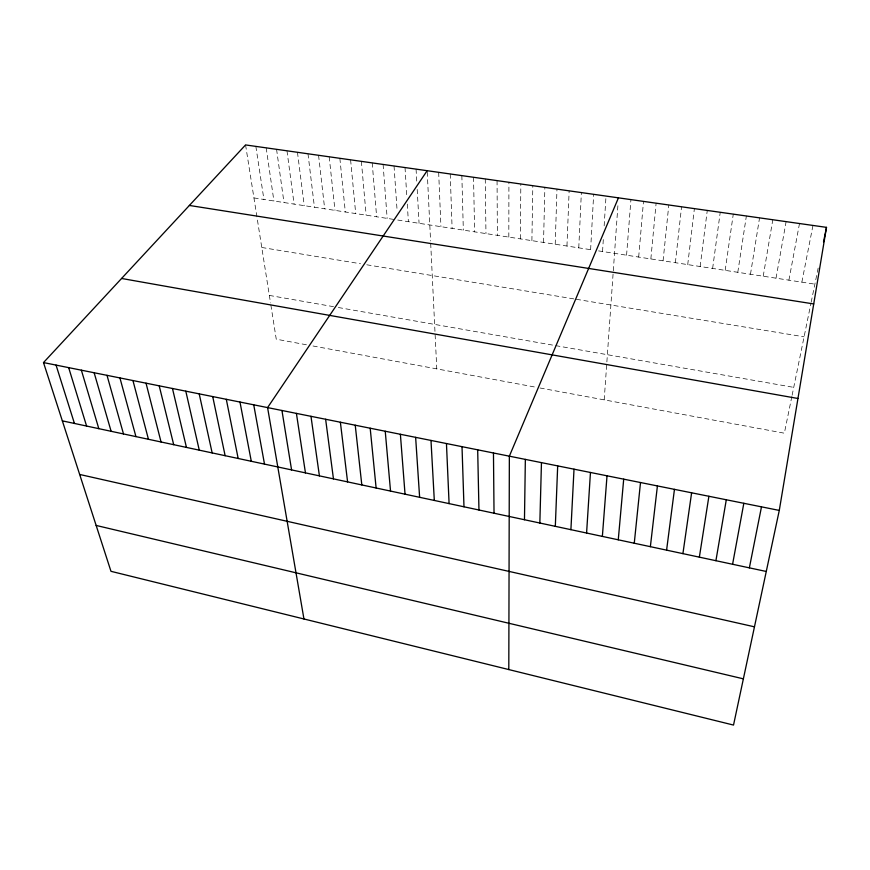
<?xml version="1.0" encoding="UTF-8"?>
<svg xmlns="http://www.w3.org/2000/svg" width="870" height="870" viewBox="0 0 870 870"><rect width="100%" height="100%" fill="white"/><g stroke="black" fill="none" stroke-linecap="round" stroke-linejoin="round"><path stroke-width="0.65" stroke-dasharray="4.35 3.26" d="M508.819 237.108L508.917 182.298M520.336 238.869L520.836 183.994M531.896 240.653L532.821 185.691M543.532 242.436L544.87 187.398M555.212 244.242L556.974 189.116M566.957 246.047L569.143 190.845M578.768 247.852L581.367 192.575M590.621 249.679L593.666 194.325M602.551 251.517L603.312 239.348M604.161 225.819L606.02 196.076M604.193 399.863L618.07 203.254M626.574 255.204L630.935 199.611M638.678 257.063L643.495 201.394M650.847 258.934L656.121 203.188M663.081 260.815L668.802 204.983M675.37 262.707L681.558 206.799M687.724 264.61L694.39 208.615M700.143 266.514L707.277 210.442M712.628 268.438L720.24 212.28M725.178 270.363L733.279 214.129M737.793 272.299L746.373 215.988M750.473 274.246L759.553 217.859M763.218 276.214L772.799 219.74M776.029 278.183L786.11 221.632M788.905 280.162L799.497 223.525M801.857 282.152L812.961 225.439M791.852 396.513L784.348 433.195L539.998 387.987M792.124 395.219L810.927 303.391M811.188 302.129L818.387 266.981M253.942 197.925L395.1 219.621M397.753 220.034L593.275 250.081M598.571 250.897L814.875 284.153M261.772 247.482L360.474 263.74M366.803 264.784L573.798 298.888M576.332 299.302L804.087 336.82M269.341 295.419L333.525 306.675M338.354 307.523L554.44 345.412M555.658 345.629L793.734 387.367M306.403 344.77L276.258 339.191L270.722 304.13M313.004 345.988L536.05 387.248M245.568 144.931L270.526 302.901M255.856 146.388L263.914 199.458M266.176 147.856L273.919 201.003M276.562 149.325L283.979 202.547M286.98 150.804L294.093 204.102M297.464 152.293L304.239 205.657M307.991 153.783L314.44 207.223M318.561 155.284L324.684 208.8M329.186 156.796L334.983 210.388M339.865 158.307L345.314 211.975M350.599 159.83L355.71 213.574M361.376 161.363L366.139 215.173M372.208 162.897L376.634 216.782M383.094 164.441L387.161 218.403M394.034 165.996L397.101 210.573M405.028 167.551L406.866 197.316M407.29 204.08L408.378 221.665M416.067 169.128L416.817 182.667M417.198 189.442L419.068 223.307M427.235 172.053L430.574 240.979M430.693 243.415L436.783 368.891M438.665 172.325L440.927 226.668M450.225 173.967L452.106 228.386M461.85 175.62L463.329 230.115M473.53 177.273L474.618 231.844M485.264 178.937L485.96 233.595M497.064 180.612L497.368 235.346"/><path stroke-width="1.3" d="M508.798 669.563L509.352 456.184L618.45 197.838M524.469 519.738L525.349 459.393M539.846 523.033L541.455 462.633M555.321 526.339L557.681 465.896M570.905 529.667L574.015 469.18M586.587 533.027L590.458 472.475M602.366 536.409L607.021 475.803M618.265 539.802L623.703 479.163M634.263 543.228L640.505 482.535M650.368 546.675L657.415 485.938M666.594 550.144L674.457 489.353M682.917 553.635L691.617 492.801M699.36 557.159L708.898 496.281M779.281 510.418L826.5 227.364L245.568 144.931L43.5 362.572L110.979 571.318L733.519 725.069L779.281 510.418L43.5 362.572M715.912 560.693L726.298 499.771M732.583 564.26L743.828 503.295M749.364 567.849L761.489 506.851M823.52 241.893L826.5 227.364M427.17 170.694L267.579 407.595L303.945 618.972M189.377 205.45L813.722 303.945M121.593 278.465L797.953 398.493M62.346 420.862L766.263 571.47M79.67 474.454L754.464 626.824M96.157 525.447L743.371 678.839M56.05 365.096L74.439 423.451M68.665 367.629L86.598 426.061M81.367 370.185L98.821 428.671M94.145 372.751L111.121 431.303M106.999 375.329L123.496 433.945M119.929 377.928L135.938 436.609M132.947 380.549L148.455 439.296M146.029 383.181L161.048 441.982M159.21 385.823L173.706 444.69M172.456 388.488L186.452 447.419M185.799 391.163L199.263 450.16M199.208 393.86L212.16 452.922M212.715 396.579L225.134 455.695M226.298 399.308L238.173 458.49M239.979 402.049L251.299 461.296M253.735 404.822L264.502 464.123M281.945 410.488L291.58 469.909M296.409 413.391L305.446 472.878M310.971 416.317L319.41 475.868M325.63 419.264L333.449 478.87M340.377 422.233L347.587 481.893M355.232 425.212L361.811 484.938M370.185 428.214L376.123 488.005M385.236 431.237L390.532 491.082M400.385 434.282L405.039 494.182M415.632 437.349L419.623 497.303M430.987 440.437L434.315 500.446M446.451 443.548L449.094 503.61M462.013 446.669L463.982 506.797M477.684 449.823L478.957 510.005M493.464 452.987L494.029 513.224"/></g></svg>
